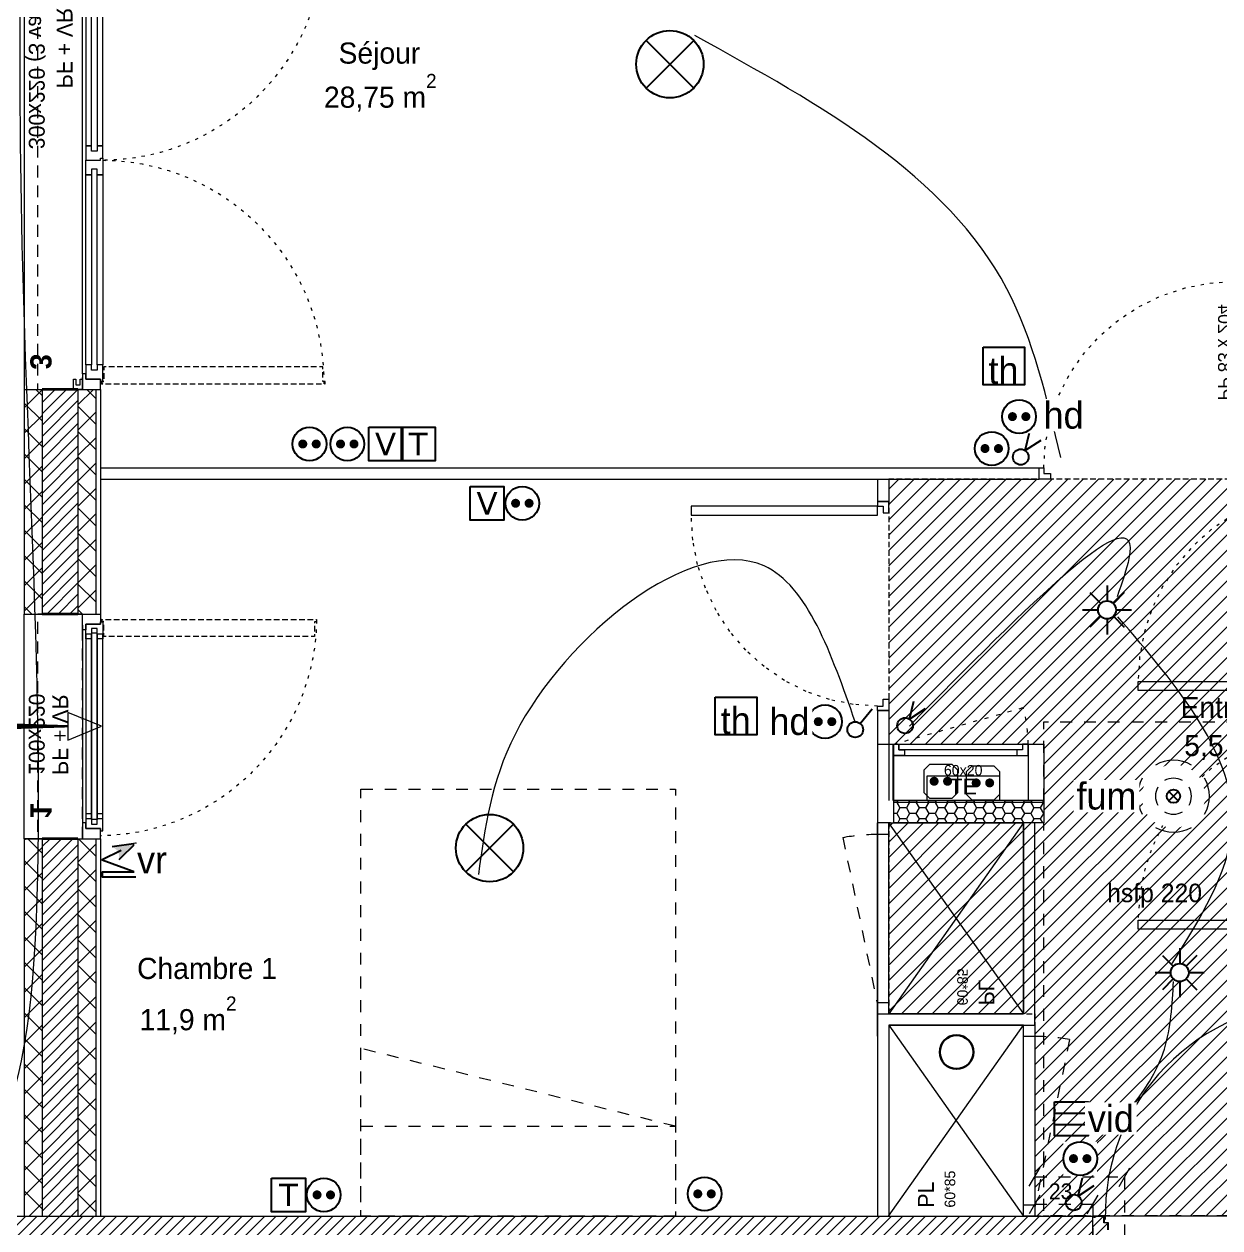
# Model space of a CAD drawing. Header units: centimetres. Extents: x 2738 to 7810, y 2495 to 5758.
# Drawn here: x 3823 to 4355, y 4295 to 4831 of the extents above; entities that cross this region are included whole.
import ezdxf

# ---------------------------------------------------------------- set-up
doc = ezdxf.new("R2010")
doc.units = ezdxf.units.CM
doc.header["$LTSCALE"] = 12.7
for name, pattern in [('Style de ligne -1', [0.83328, 0.41656, -0.41672]), ('Style de ligne -11', [0.694444, 0.41656, -0.277884]), ('Style de ligne -12', [0.328084, 0.109361, -0.218723]), ('Style de ligne -13', [0.295276, 0.19685, -0.098425]), ('Style de ligne -14', [0.295276, 0.19685, -0.098425]), ('Style de ligne -17', [0.694444, 0.41656, -0.277884]), ('Style de ligne -18', [0.328084, 0.109361, -0.218723]), ('Style de ligne -5', [0.41656, 0.13885, -0.27771]), ('VW-01', [0.83312, 0.41656, -0.41656])]:
    doc.linetypes.add(name, pattern=pattern)
for name, color, linetype, lineweight in [('B aménagement intérieur', 7, 'Continuous', 5), ('B Faux plafonds', 7, 'Continuous', 5), ('B GÈnÈral', 7, 'Continuous', 5), ('B Général', 7, 'Continuous', 5), ('C ANNOTATIONS-prestations', 7, 'Continuous', 5), ('C ANNOTATIONS-texte', 7, 'Continuous', 5), ('C ANNOTATIONS-texte surfaces', 7, 'Continuous', 5), ('F REMPLISSAGE-TE', 7, 'Continuous', 13), ('F REMPLISSAGE-TE-1', 7, 'Continuous', 5), ('prlm-ELEC-CFA', 1, 'Continuous', 25), ('prlm-ELEC-CFO', 1, 'Continuous', 25), ('prlm-ELEC-SSI', 1, 'Continuous', 25)]:
    doc.layers.add(name, color=color, linetype=linetype, lineweight=lineweight)
doc.layers.add('prlm-VMC', color=93, linetype='Continuous')
doc.styles.add('Eurostile', font='')
doc.styles.add('Eurostile (bold)', font='')
doc.styles.add('prlm-elec-cfa', font='comic.ttf', dxfattribs={"height": 12})
doc.styles.add('prlm-elec-cfo', font='comic.ttf', dxfattribs={"height": 12})
doc.styles.add('prlm-elec-ssi', font='comic.ttf', dxfattribs={"height": 12})
doc.styles.get('Eurostile').set_extended_font_data('Eurostile')
doc.styles.get('Eurostile (bold)').set_extended_font_data('Eurostile', bold=True)
pattern_1 = [(-45, (0, 0), (5.656854, 5.656854), []), (45, (0, 0), (5.656854, -5.656854), [])]
pattern_2 = [(45, (0, 0), (2.4253472, -2.6458333), [])]
pattern_3 = [(180, (4377.7202, 4944.66), (-4.261364, -2.4603), [2.84091, -5.68182]), (300, (4377.7202, 4944.66), (4.261364, -2.4603), [2.84091, -5.68182]), (240, (4374.8793, 4939.7394), (-9e-09, -4.920599), [2.84091, -5.68182])]

# ---------------------------------------------------------------- blocks, each defined once
blk = doc.blocks.new('PF 300.220 + VR (3 vantaux)')
at = {"layer": 'B Général', "color": 7, "linetype": 'Continuous', "lineweight": 13}
for p, q in [((-150, 7), (-150, 17)), ((150, 7), (150, 17))]:
    blk.add_line(p, q, dxfattribs=at)
at = {"layer": 'B Général', "color": 7, "linetype": 'Continuous', "lineweight": 35}
for p, q in [((-150, 7), (-150, -9)), ((150, 7), (150, -9))]:
    blk.add_line(p, q, dxfattribs=at)
at = {"layer": 'B Général'}
blk.add_line((-143, 9), (47, 9), dxfattribs=at)
at = {"layer": 'B Général', "color": 7, "linetype": 'Style de ligne -13', "lineweight": 5, "flags": 128}
for points in [[(-147.5, 117), (-146.5, 117), (-146.5, 116), (-140, 116), (-140, 18.5), (-146.5, 18.5), (-146.5, 17.5), (-147.5, 17.5)], [(51.5, 115), (50.5, 115), (50.5, 116), (44, 116), (44, 18.5), (50.5, 18.5), (50.5, 17.5), (51.5, 17.5)]]:
    blk.add_lwpolyline(points, close=True, dxfattribs=at)
at = {"layer": 'B Général', "lineweight": 5, "flags": 128}
for points in [[(-143, 10.5), (-143, 9), (-150, 9), (-150, 17), (-145.5, 17), (-145.5, 10.5)], [(-54.5, 18), (-139, 18), (-139, 15.5), (-54.5, 15.5)], [(-41.5, 18), (43, 18), (43, 15.5), (-41.5, 15.5)], [(56.5, 17), (56.5, 14.25), (54, 14.25), (54, 11.75), (56.5, 11.75), (56.5, 9), (47, 9), (47, 10.5), (49.5, 10.5), (49.5, 17)], [(143, 17), (56.5, 17), (56.5, 14.25), (143, 14.25)], [(145.5, 14.25), (143, 14.25), (143, 17), (150, 17), (150, 9), (143, 9), (143, 11.75), (145.5, 11.75)], [(-54.5, 13), (-139, 13), (-139, 10.5), (-54.5, 10.5)], [(-41.5, 13), (43, 13), (43, 10.5), (-41.5, 10.5)], [(145.5, 14.25), (54, 14.25), (54, 11.75), (145.5, 11.75)], [(143, 11.75), (56.5, 11.75), (56.5, 9), (143, 9)], [(-150, 9), (-150, 5), (-145.5, 5), (-145.5, 6), (-148, 6), (-148, 8), (-145.5, 8), (-145.5, 9)], [(150, 9), (150, 5), (145.5, 5), (145.5, 6), (148, 6), (148, 8), (145.5, 8), (145.5, 9)]]:
    blk.add_lwpolyline(points, close=True, dxfattribs=at)
at = {"layer": 'B Général', "color": 7, "linetype": 'Continuous', "lineweight": 5, "flags": 128}
for points in [[(-139, 15.5), (-141.5, 15.5), (-141.5, 13), (-139, 13), (-139, 10.5), (-145.5, 10.5), (-145.5, 17), (-146.5, 17), (-146.5, 18), (-139, 18)], [(-54.5, 15.5), (-52, 15.5), (-52, 13), (-54.5, 13), (-54.5, 10.5), (-48, 10.5), (-48, 17), (-47, 17), (-47, 18), (-54.5, 18)], [(-41.5, 15.5), (-44, 15.5), (-44, 13), (-41.5, 13), (-41.5, 10.5), (-48, 10.5), (-48, 17), (-47, 17), (-47, 18), (-41.5, 18)], [(43, 15.5), (45.5, 15.5), (45.5, 13), (43, 13), (43, 10.5), (49.5, 10.5), (49.5, 17), (50.5, 17), (50.5, 18), (43, 18)]]:
    blk.add_lwpolyline(points, close=True, dxfattribs=at)
at = {"layer": 'B Général', "color": 7, "linetype": 'Style de ligne -11', "lineweight": 5, "flags": 128}
blk.add_lwpolyline([(-150, 9), (150, 9), (150, -11), (-150, -11)], close=True, dxfattribs=at)
at = {"layer": 'B Général', "lineweight": 13, "flags": 128}
blk.add_lwpolyline([(150, -9), (150, -17), (-150, -17), (-150, -9)], dxfattribs=at)
at = {"layer": 'B Général'}
for centre in [(-147, 17.5), (51, 17.5)]:
    blk.add_circle(centre, 0.5, dxfattribs=at)
at = {"layer": 'B Général', "color": 7, "linetype": 'Style de ligne -12', "lineweight": 5}
for centre, start, end in [((-147, 17.5), 0.2938, 90.2879), ((51, 17.5), 94.0649, 179.7062)]:
    blk.add_arc(centre, 99, start, end, dxfattribs=at)
at = {"layer": 'B Général', "insert": (2, 4.58), "char_height": 7.059, "attachment_point": 2, "rotation": 360, "line_spacing_factor": 0.894142, "style": 'Eurostile'}
blk.add_mtext('PF + VR', dxfattribs=at)
at = {"layer": 'C ANNOTATIONS-prestations', "rotation": 360, "line_spacing_factor": 0.894142}
for s, insert, char_height, attachment_point, style in [('3', (-141.15, -4.77), 9.41, 1, 'Eurostile (bold)'), ('300x220 (3 vantaux) ', (0, -7.82), 7.059, 2, 'Eurostile')]:
    blk.add_mtext(s, dxfattribs=dict(at, insert=insert, char_height=char_height, attachment_point=attachment_point, style=style))
blk = doc.blocks.new('PF 100.220 + VR')
at = {"layer": 'B Général', "color": 7, "linetype": 'Continuous', "lineweight": 13}
for p, q in [((-50, 7), (-50, 17)), ((50, 7), (50, 17))]:
    blk.add_line(p, q, dxfattribs=at)
at = {"layer": 'B Général', "color": 7, "linetype": 'Continuous', "lineweight": 35}
for p, q in [((-50, 7), (-50, -9)), ((50, 7), (50, -9))]:
    blk.add_line(p, q, dxfattribs=at)
at = {"layer": 'B Général'}
blk.add_line((45, 9), (-45, 9), dxfattribs=at)
at = {"layer": 'B Général', "color": 7, "linetype": 'Style de ligne -14', "lineweight": 5, "flags": 128}
blk.add_lwpolyline([(47.5, 113.27), (46.5, 113.27), (46.5, 112.27), (40, 112.27), (40, 18.5), (46.5, 18.5), (46.5, 17.5), (47.5, 17.5)], close=True, dxfattribs=at)
at = {"layer": 'B Général', "lineweight": 5, "flags": 128}
for points in [[(-43, 10.5), (-43, 9), (-50, 9), (-50, 17), (-45.5, 17), (-45.5, 10.5)], [(-41, 18), (41, 18), (41, 15.5), (-41, 15.5)], [(43, 10.5), (43, 9), (50, 9), (50, 17), (45.5, 17), (45.5, 10.5)], [(-43.5, 15.5), (43.5, 15.5), (43.5, 13), (-43.5, 13)], [(-41, 13), (41, 13), (41, 10.5), (-41, 10.5)]]:
    blk.add_lwpolyline(points, close=True, dxfattribs=at)
at = {"layer": 'B Général', "color": 7, "linetype": 'Continuous', "lineweight": 5, "flags": 128}
for points in [[(-39, 15.5), (-41.5, 15.5), (-41.5, 13), (-39, 13), (-39, 10.5), (-45.5, 10.5), (-45.5, 17), (-46.5, 17), (-46.5, 18), (-39, 18)], [(39, 15.5), (41.5, 15.5), (41.5, 13), (39, 13), (39, 10.5), (45.5, 10.5), (45.5, 17), (46.5, 17), (46.5, 18), (39, 18)]]:
    blk.add_lwpolyline(points, close=True, dxfattribs=at)
at = {"layer": 'B Général', "color": 7, "linetype": 'Style de ligne -17', "lineweight": 5, "flags": 128}
blk.add_lwpolyline([(-50, 9), (50, 9), (50, -11), (-50, -11)], close=True, dxfattribs=at)
at = {"layer": 'B Général', "lineweight": 13, "flags": 128}
blk.add_lwpolyline([(-50, -9), (-50, -17), (50, -17), (50, -9)], dxfattribs=at)
at = {"layer": 'B Général'}
blk.add_circle((47, 17.5), 0.5, dxfattribs=at)
at = {"layer": 'B Général', "color": 7, "linetype": 'Style de ligne -18', "lineweight": 5}
blk.add_arc((48.78, 15.78), 97.5, 90.8973, 179.2823, dxfattribs=at)
at = {"layer": 'B Général', "insert": (-21.61, 2.65), "char_height": 7.059, "attachment_point": 1, "rotation": 360, "line_spacing_factor": 0.894142, "style": 'Eurostile'}
blk.add_mtext('PF + VR', dxfattribs=at)
at = {"layer": 'C ANNOTATIONS-prestations', "attachment_point": 1, "rotation": 360, "line_spacing_factor": 0.894142}
for s, insert, char_height, style in [('1', (-41.14, -4.77), 9.41, 'Eurostile (bold)'), ('100x220', (-21.61, -7.83), 7.059, 'Eurostile')]:
    blk.add_mtext(s, dxfattribs=dict(at, insert=insert, char_height=char_height, style=style))
blk = doc.blocks.new('xi.PTCE')
at = {"layer": 'prlm-ELEC-CFO', "color": 0}
for points in [[(-10.61, 10.61), (10.61, -10.61)], [(10.61, 10.61), (-10.61, -10.61)]]:
    blk.add_lwpolyline(points, dxfattribs=at)
at = {"layer": 'prlm-ELEC-CFO', "color": 0, "linetype": 'ByBlock'}
blk.add_circle((0, 0), 15, dxfattribs=at)
blk = doc.blocks.new('xi.SA')
at = {"layer": 'prlm-ELEC-CFO', "color": 0}
blk.add_lwpolyline([(0.2, -1.28), (5.5, 5.28)], dxfattribs=at)
blk.add_circle((-2, -4), 3.5, dxfattribs=at)
blk = doc.blocks.new('xi.PCHD')
at = {"color": 0, "lineweight": 5}
blk.add_wipeout([(-7.5, -7.5), (7.5, -7.5), (7.5, 7.5), (-7.5, 7.5)], dxfattribs=at).dxf.layer = 'prlm-ELEC-CFO'
at = {"layer": 'prlm-ELEC-CFO', "color": 0, "linetype": 'ByBlock', "lineweight": 5, "const_width": 2}
for points in [[(-4, 0, 1), (-2, 0, 1)], [(2, 0, 1), (4, 0, 1)]]:
    blk.add_lwpolyline(points, format="xyb", close=True, dxfattribs=at)
at = {"layer": 'prlm-ELEC-CFO', "color": 0, "linetype": 'ByBlock', "lineweight": -2}
blk.add_circle((0, 0), 7.5, dxfattribs=at)
blk = doc.blocks.new('xi.PC')
at = {"color": 0, "lineweight": 5}
blk.add_wipeout([(-7.5, -7.5), (7.5, -7.5), (7.5, 7.5), (-7.5, 7.5)], dxfattribs=at).dxf.layer = 'prlm-ELEC-CFO'
at = {"layer": 'prlm-ELEC-CFO', "color": 0, "linetype": 'ByBlock', "lineweight": 5, "const_width": 2}
for points in [[(-4, 0, 1), (-2, 0, 1)], [(2, 0, 1), (4, 0, 1)]]:
    blk.add_lwpolyline(points, format="xyb", close=True, dxfattribs=at)
at = {"layer": 'prlm-ELEC-CFO', "color": 0, "linetype": 'ByBlock', "lineweight": -2}
blk.add_circle((0, 0), 7.5, dxfattribs=at)
blk = doc.blocks.new('xi.TV')
at = {"layer": 'prlm-ELEC-CFA', "color": 0, "linetype": 'ByBlock', "lineweight": -2, "flags": 128}
blk.add_lwpolyline([(-7.5, 7.5), (7.5, 7.5), (7.5, -7.5), (-7.5, -7.5)], close=True, dxfattribs=at)
at = {"layer": 'prlm-ELEC-CFA', "color": 0, "linetype": 'ByBlock', "insert": (0, 0), "char_height": 10, "width": 11.36, "attachment_point": 5}
blk.add_mtext('{\\fVerdana|b0|i0|c0|p34;V}', dxfattribs=at)
blk = doc.blocks.new('xi.TEL')
at = {"layer": 'prlm-ELEC-CFA', "color": 0, "linetype": 'ByBlock', "lineweight": -2, "flags": 128}
blk.add_lwpolyline([(-7.5, 7.5), (7.5, 7.5), (7.5, -7.5), (-7.5, -7.5)], close=True, dxfattribs=at)
at = {"layer": 'prlm-ELEC-CFA', "color": 0, "linetype": 'ByBlock', "insert": (0, 0), "char_height": 10, "width": 11.36, "attachment_point": 5}
blk.add_mtext('{\\fVerdana|b0|i0|c0|p34;T}', dxfattribs=at)
blk = doc.blocks.new('xi.VR')
at = {"layer": 'prlm-ELEC-CFO', "lineweight": 5}
blk.add_hatch(color=0, dxfattribs=at).paths.add_polyline_path([(-3, 6), (-0.1, 3.7), (0, 0), (7.5, 7.5)])
at = {"layer": 'prlm-ELEC-CFO', "color": 0}
for points in [[(-3, 6), (7.5, 7.5), (0, 0)], [(0.95, 4.23), (-7.5, 0), (7.5, -5.5), (-7.5, -5.5), (-7.5, -7.5), (7.5, -7.5)]]:
    blk.add_lwpolyline(points, dxfattribs=at)
blk = doc.blocks.new('xi.SPOT')
at = {"color": 0, "lineweight": 5}
blk.add_wipeout([(-4, 0), (-2.83, -2.83), (0, -4), (2.83, -2.83), (4, 0), (2.83, 2.83), (0, 4), (-2.83, 2.83)], dxfattribs=at).dxf.layer = 'prlm-ELEC-CFO'
at = {"layer": 'prlm-ELEC-CFO', "color": 0, "linetype": 'ByBlock', "lineweight": -2, "flags": 128}
for points in [[(0, 10.88), (0, 4)], [(-7.69, 7.69), (-2.83, 2.83)], [(7.69, 7.69), (2.83, 2.83)], [(-10.88, 0), (-4, 0)], [(4, 0), (10.88, 0)], [(-2.83, -2.83), (-7.69, -7.69)], [(0, -4), (0, -10.88)], [(2.83, -2.83), (7.69, -7.69)]]:
    blk.add_lwpolyline(points, dxfattribs=at)
at = {"layer": 'prlm-ELEC-CFO', "color": 0, "linetype": 'ByBlock', "lineweight": -2}
blk.add_circle((0, 0), 4, dxfattribs=at)
blk = doc.blocks.new('xi.VV')
at = {"layer": 'prlm-ELEC-CFO', "color": 0}
blk.add_lwpolyline([(6.95, 3.42), (0.01, -1.13), (1.91, 6.95)], dxfattribs=at)
blk.add_circle((-2, -4), 3.5, dxfattribs=at)
blk = doc.blocks.new('xi.FUM')
at = {"color": 0}
blk.add_wipeout([(-10.61, -10.61), (-15, 0), (-10.61, 10.61), (0, 15), (10.61, 10.61), (15, 0), (10.61, -10.61), (0, -15)], dxfattribs=at).dxf.layer = 'prlm-ELEC-SSI'
at = {"layer": 'prlm-ELEC-SSI', "color": 0}
for points in [[(-2.12, 2.12), (2.12, -2.12)], [(2.12, 2.12), (-2.12, -2.12)]]:
    blk.add_lwpolyline(points, dxfattribs=at)
blk.add_circle((0, 0), 3, dxfattribs=at)
at = {"layer": 'prlm-ELEC-SSI', "color": 0, "lineweight": 13}
for radius, start, end in [(16, 60, 120), (16, 150, 210), (8, 60, 120), (16, 330, 30), (8, 150, 210), (8, 330, 30), (8, 240, 300), (16, 240, 300)]:
    blk.add_arc((0, 0), radius, start, end, dxfattribs=at)
blk = doc.blocks.new('xi.VID')
at = {"layer": 'prlm-ELEC-CFA', "color": 0, "linetype": 'ByBlock', "lineweight": -2, "flags": 128}
blk.add_lwpolyline([(-7.5, 7.5), (7.5, 7.5), (7.5, -7.5), (-7.5, -7.5)], close=True, dxfattribs=at)
at = {"layer": 'prlm-ELEC-CFA', "color": 0}
for points in [[(-7.5, 2.5), (7.5, 2.5)], [(-7.5, -2.5), (7.5, -2.5)]]:
    blk.add_lwpolyline(points, dxfattribs=at)
blk = doc.blocks.new('xi.PCGTL')
at = {"layer": 'prlm-ELEC-CFO', "color": 0, "lineweight": 0}
blk.add_lwpolyline([(-7.5, -5), (-5, -7.5), (5, -7.5), (7.5, -5), (7.5, 5), (5, 7.5), (-5, 7.5), (-7.5, 5)], close=True, dxfattribs=at)
at = {"layer": 'prlm-ELEC-CFO', "color": 0, "linetype": 'ByBlock', "lineweight": 5, "const_width": 2}
for points in [[(-4, 0, 1), (-2, 0, 1)], [(2, 0, 1), (4, 0, 1)]]:
    blk.add_lwpolyline(points, format="xyb", close=True, dxfattribs=at)
blk = doc.blocks.new('PP 80')
at = {"layer": 'B Général', "flags": 128}
blk.add_lwpolyline([(-43, 2.5), (-43, 85.5), (-39, 85.5), (-39, 2.5)], close=True, dxfattribs=at)
at = {"layer": 'B Général', "linetype": 'Style de ligne -18', "lineweight": 5, "flags": 128}
blk.add_lwpolyline([(46, 2.5), (45.27, 13.33), (43.1, 23.98), (39.53, 34.26), (34.61, 44), (28.44, 53.03), (21.1, 61.19), (12.74, 68.35), (3.5, 74.38), (-6.47, 79.18), (-17, 82.67), (-27.91, 84.79), (-39, 85.5)], dxfattribs=at)
at = {"layer": 'B Général', "color": 7, "linetype": 'Continuous', "lineweight": 5, "flags": 128}
for points in [[(-45, 2.5), (-43, 2.5), (-43, 0), (-40, 0), (-40, -2.5), (-45, -2.5)], [(48, 2.5), (46, 2.5), (46, 0), (43, 0), (43, -2.5), (48, -2.5), (48, -2.5), (48, -2.5), (48, 1.79), (48, 1.79)]]:
    blk.add_lwpolyline(points, close=True, dxfattribs=at)
at = {"layer": 'C ANNOTATIONS-prestations', "insert": (-37.5, 32.5), "char_height": 5.8825, "attachment_point": 1, "rotation": 90, "line_spacing_factor": 0.894142, "style": 'Eurostile'}
blk.add_mtext('PP 83 x 204', dxfattribs=at)
blk = doc.blocks.new('PL 60.85')
at = {"layer": 'B Général', "color": 7, "linetype": 'Continuous', "lineweight": 5}
for p, q in [((-42.5, 42.83), (42.5, -17.27)), ((42.5, 42.73), (-42.5, -17.27))]:
    blk.add_line(p, q, dxfattribs=at)
at = {"layer": 'B Général', "color": 7, "linetype": 'Style de ligne -1', "lineweight": 5}
blk.add_line((36.08, -37.76), (-38.5, -22.27), dxfattribs=at)
at = {"layer": 'B Général', "color": 7, "linetype": 'Continuous', "lineweight": 5, "flags": 128}
for points in [[(42.5, -17.27), (42.5, 42.73), (-42.5, 42.73), (-42.5, -17.27)], [(-37.5, -17.27), (-37.5, -22.27), (-42.5, -22.27), (-42.5, -17.27)], [(42.5, -17.27), (42.5, -22.27), (37.5, -22.27), (37.5, -17.27)]]:
    blk.add_lwpolyline(points, close=True, dxfattribs=at)
at = {"layer": 'B Général', "color": 252, "linetype": 'Continuous', "lineweight": 5, "true_color": 0x888888, "flags": 128}
blk.add_lwpolyline([(42.5, -17.27), (42.5, -22.27), (-42.5, -22.27), (-42.5, -17.27)], close=True, dxfattribs=at)
at = {"layer": 'B Général', "color": 7, "linetype": 'Style de ligne -1', "lineweight": 5}
blk.add_arc((-47.5, -22.27), 85, 349.5013, 360, dxfattribs=at)
at = {"layer": 'B Général', "color": 7, "insert": (-38.72, 29.74), "char_height": 7.059, "attachment_point": 1, "line_spacing_factor": 0.894142, "style": 'Eurostile'}
blk.add_mtext('PL', dxfattribs=at)
at = {"layer": 'C ANNOTATIONS-prestations', "insert": (-38.72, 15.5), "char_height": 4.706, "attachment_point": 4, "line_spacing_factor": 0.894142, "style": 'Eurostile'}
blk.add_mtext('60*85', dxfattribs=at)
blk = doc.blocks.new('Groupe-1')
at = {"layer": 'B Général', "flags": 128}
for points in [[(-31.46, -5.77), (-31.46, -0.77), (-28.96, -0.77), (-28.96, -3.27), (-26.46, -3.27), (-26.46, -5.77)], [(26.04, -0.77), (26.04, -3.27), (-28.96, -3.27), (-28.96, -0.77)], [(28.54, -5.77), (28.54, -0.77), (26.04, -0.77), (26.04, -3.27), (23.54, -3.27), (23.54, -5.77)]]:
    blk.add_lwpolyline(points, close=True, dxfattribs=at)
blk = doc.blocks.new('TE')
at = {"layer": 'B Général', "color": 7, "linetype": 'Style de ligne -5', "lineweight": 5}
blk.add_line((-31.46, -0.77), (26.39, 15.56), dxfattribs=at)
at = {"layer": 'B Général', "flags": 128}
blk.add_lwpolyline([(28.54, -5.77), (28.54, -25.77), (-31.46, -25.77), (-31.46, -5.77)], close=True, dxfattribs=at)
at = {"layer": 'B Général', "color": 7, "flags": 128}
blk.add_lwpolyline([(15.79, -14.77), (15.79, -25.77), (-16.46, -25.77), (-16.46, -14.77)], close=True, dxfattribs=at)
at = {"layer": 'B Général', "color": 7, "linetype": 'Style de ligne -5', "lineweight": 5}
blk.add_arc((-34.54, -0.77), 63.08, 359.9968, 14.9984, dxfattribs=at)
at = {"layer": 'B Général', "color": 7}
blk.add_blockref('Groupe-1', (0, 0), dxfattribs=at)
at = {"layer": 'B Général', "insert": (-0.34, -16.07), "char_height": 7.059, "width": 32.25, "attachment_point": 2, "line_spacing_factor": 0.894142, "style": 'Eurostile'}
blk.add_mtext('TE ', dxfattribs=at)
at = {"layer": 'C ANNOTATIONS-prestations', "insert": (-0.34, -14.77), "char_height": 4.706, "width": 32.25, "attachment_point": 8, "line_spacing_factor": 0.894142, "style": 'Eurostile'}
blk.add_mtext('60x20', dxfattribs=at)
blk = doc.blocks.new('Groupe-3-1')
at = {"layer": 'B Général', "color": 7, "linetype": 'VW-01', "lineweight": 5}
blk.add_line((70, -114.99), (-70, -80.35), dxfattribs=at)
at = {"layer": 'B Général', "linetype": 'VW-01', "flags": 128}
for points in [[(-70, 35), (70, 35), (70, -155), (-70, -155)], [(-70, -114.99), (70, -114.99), (70, -155), (-70, -155)]]:
    blk.add_lwpolyline(points, close=True, dxfattribs=at)
blk = doc.blocks.new('xi.EA')
at = {"layer": 'prlm-VMC', "color": 0, "linetype": 'ByBlock', "lineweight": 5, "flags": 128}
blk.add_lwpolyline([(-6.17, -15), (6.17, -15), (0, 0)], close=True, dxfattribs=at)
at = {"layer": 'prlm-VMC', "color": 0, "linetype": 'ByBlock', "lineweight": -2, "flags": 128}
blk.add_lwpolyline([(0, -15, 1, 4, 0), (0, -63.63, 1, 1, 0)], format="xyseb", dxfattribs=at)
at = {"layer": 'prlm-VMC', "color": 0, "linetype": 'ByBlock', "lineweight": 5}
blk.add_solid([(0, 0), (6.17, -15), (-6.17, -15), (0, 0)], dxfattribs=at)

msp = doc.modelspace()

# ---------------------------------------------------------------- hatches: boundary and pattern name
at = {"layer": 'B Faux plafonds', "linetype": 'Continuous', "lineweight": 5, "true_color": 0xaaaaaa}
h = msp.add_hatch(dxfattribs=at)
h.set_pattern_fill('F_P__SOFFITE', color=253, style=0, pattern_type=2)
h.set_pattern_definition([(45, (4270.1466, 4863.8615), (-3.527778, 3.30729), [])])
h.paths.add_polyline_path([(4208, 4475.44), (4208, 4390.44), (4273, 4390.44), (4273, 4300.44), (4401.96, 4300.44), (4401.96, 4628.44), (4208, 4628.44), (4208, 4510.43), (4277, 4510.43), (4277, 4475.44)])
at = {"layer": 'B GÈnÈral', "linetype": 'Continuous', "lineweight": 0, "true_color": 0xdddddd}
h = msp.add_hatch(color=254, dxfattribs=at)
edge = h.paths.add_edge_path()
edge.add_line((3495.51, 4669.88), (3434.47, 4466.56))
edge.add_line((3434.47, 4466.56), (3439.26, 4465.12))
edge.add_line((3439.26, 4465.12), (3500.26, 4668.34))
edge.add_arc((4667.95, 4260.29), 1236.93, 133.08967, 160.73787, ccw=False)
edge.add_line((3822.95, 5163.6), (3822.95, 5170.44))
edge.add_arc((4667.78, 4260.41), 1241.73, 132.87208, 160.74586)
edge.add_line((3495.51, 4669.88), (3495.51, 4669.88))
at = {"layer": 'B GÈnÈral', "linetype": 'Continuous', "lineweight": 5, "true_color": 0x808080}
h = msp.add_hatch(dxfattribs=at)
h.set_pattern_fill('02_ISOLANT', color=8, angle=-90, style=0, pattern_type=2)
h.set_pattern_definition(pattern_1)
h.paths.add_polyline_path([(3830.95, 4668.4), (3822.95, 4668.4), (3822.95, 4568.4), (3830.95, 4568.4)])
at = {"layer": 'B GÈnÈral', "linetype": 'Continuous', "lineweight": 5}
h = msp.add_hatch(dxfattribs=at)
h.set_pattern_fill('50_BETON', style=0, pattern_type=2)
h.set_pattern_definition(pattern_2)
h.paths.add_polyline_path([(3846.95, 4668.4), (3830.95, 4668.4), (3830.95, 4568.4), (3846.95, 4568.4)])
at = {"layer": 'B GÈnÈral', "linetype": 'Continuous', "lineweight": 5, "true_color": 0x808080}
h = msp.add_hatch(dxfattribs=at)
h.set_pattern_fill('02_ISOLANT', color=8, angle=-90, style=0, pattern_type=2)
h.set_pattern_definition(pattern_1)
h.paths.add_polyline_path([(3854.95, 4668.4), (3846.95, 4668.4), (3846.95, 4568.4), (3854.95, 4568.4)])
at = {"layer": 'B GÈnÈral', "linetype": 'Continuous', "lineweight": 5}
h = msp.add_hatch(dxfattribs=at)
h.set_pattern_fill('PSE', angle=180, style=0, pattern_type=2)
h.set_pattern_definition(pattern_3)
h.paths.add_polyline_path([(4277, 4485.44), (4277, 4475.44), (4209.99, 4475.44), (4209.99, 4485.44)])
at = {"layer": 'B GÈnÈral', "linetype": 'Continuous', "lineweight": 5, "true_color": 0x808080}
h = msp.add_hatch(dxfattribs=at)
h.set_pattern_fill('02_ISOLANT', color=8, angle=-90, style=0, pattern_type=2)
h.set_pattern_definition(pattern_1)
h.paths.add_polyline_path([(3830.95, 4468.4), (3822.95, 4468.4), (3822.95, 4300.39), (3830.95, 4300.39)])
at = {"layer": 'B GÈnÈral', "linetype": 'Continuous', "lineweight": 5}
h = msp.add_hatch(dxfattribs=at)
h.set_pattern_fill('50_BETON', style=0, pattern_type=2)
h.set_pattern_definition(pattern_2)
h.paths.add_polyline_path([(3846.95, 4468.4), (3830.95, 4468.4), (3830.95, 4300.39), (3846.95, 4300.39)])
at = {"layer": 'B GÈnÈral', "linetype": 'Continuous', "lineweight": 5, "true_color": 0x808080}
h = msp.add_hatch(dxfattribs=at)
h.set_pattern_fill('02_ISOLANT', color=8, angle=-90, style=0, pattern_type=2)
h.set_pattern_definition(pattern_1)
h.paths.add_polyline_path([(3854.95, 4468.4), (3846.95, 4468.4), (3846.95, 4300.39), (3854.95, 4300.39)])
at = {"layer": 'B GÈnÈral', "linetype": 'Continuous', "lineweight": 5}
h = msp.add_hatch(dxfattribs=at)
h.set_pattern_fill('50_BETON', style=0, pattern_type=2)
h.set_pattern_definition(pattern_2)
h.paths.add_polyline_path([(4298.76, 4300.39), (3381.46, 4300.39), (3376.06, 4282.39), (4298.76, 4282.39)])
h = msp.add_hatch(dxfattribs=at)
h.set_pattern_fill('50_BETON', style=0, pattern_type=2)
h.set_pattern_definition([(45, (4350.3647, 4291.389), (2.42535, -2.64583), [])])
edge = h.paths.add_edge_path()
edge.add_line((4298.76, 4282.44), (4299.43, 4283.02))
edge.add_line((4299.43, 4283.02), (4299.44, 4283.02))
edge.add_arc((4299.57, 4282.87), 0.2, 48.9909, 131.0091, ccw=False)
edge.add_line((4299.7, 4283.02), (4299.71, 4283.02))
edge.add_line((4299.71, 4283.02), (4300.27, 4282.53))
edge.add_line((4300.27, 4282.53), (4300.27, 4282.53))
edge.add_arc((4300.3, 4282.57), 0.05, 228.9909, 270)
edge.add_line((4300.3, 4282.52), (4300.3, 4282.52))
edge.add_line((4300.3, 4282.52), (4303.66, 4282.52))
edge.add_line((4303.66, 4282.52), (4303.67, 4282.52))
edge.add_arc((4303.67, 4282.56), 0.0435, 270, 360)
edge.add_line((4303.71, 4282.56), (4303.71, 4294.08))
edge.add_arc((4303.89, 4294.08), 0.174, 90, 180, ccw=False)
edge.add_line((4303.89, 4294.26), (4303.91, 4294.26))
edge.add_line((4303.91, 4294.26), (4305.46, 4294.26))
edge.add_line((4305.46, 4294.26), (4305.47, 4294.26))
edge.add_arc((4305.47, 4294.3), 0.0435, 270, 360)
edge.add_line((4305.51, 4294.3), (4305.51, 4297.35))
edge.add_arc((4305.47, 4297.35), 0.0435, 0, 90)
edge.add_line((4305.47, 4297.39), (4305.46, 4297.39))
edge.add_line((4305.46, 4297.39), (4303.91, 4297.39))
edge.add_line((4303.91, 4297.39), (4303.89, 4297.39))
edge.add_arc((4303.89, 4297.56), 0.174, 180, 270, ccw=False)
edge.add_line((4303.71, 4297.56), (4303.71, 4300.21))
edge.add_arc((4303.67, 4300.21), 0.0435, 0, 90)
edge.add_line((4303.67, 4300.26), (4303.66, 4300.26))
edge.add_line((4303.66, 4300.26), (4300.3, 4300.26))
edge.add_line((4300.3, 4300.26), (4300.3, 4300.26))
edge.add_arc((4300.3, 4300.21), 0.05, 90, 131.0091)
edge.add_line((4300.27, 4300.25), (4300.27, 4300.25))
edge.add_line((4300.27, 4300.25), (4299.71, 4299.76))
edge.add_line((4299.71, 4299.76), (4299.7, 4299.75))
edge.add_arc((4299.57, 4299.9), 0.2, 233.0967, 311.0091, ccw=False)
edge.add_line((4299.45, 4299.74), (4299.44, 4299.75))
edge.add_line((4299.44, 4299.75), (4298.93, 4300.2))
edge.add_line((4298.93, 4300.2), (4298.93, 4300.2))
edge.add_line((4298.93, 4300.2), (4298.76, 4300.34))
edge.add_line((4298.76, 4300.34), (4298.76, 4282.44))
at = {"layer": 'F REMPLISSAGE-TE-1', "linetype": 'Continuous', "lineweight": 5}
h = msp.add_hatch(dxfattribs=at)
h.set_pattern_fill('PSE', angle=180, style=0, pattern_type=2)
h.set_pattern_definition(pattern_3)
h.paths.add_polyline_path([(4277, 4484.44), (4277, 4485.44), (4209.99, 4485.44), (4209.99, 4484.44)])
h = msp.add_hatch(dxfattribs=at)
h.set_pattern_fill('PSE', angle=180, style=0, pattern_type=2)
h.set_pattern_definition(pattern_3)
h.paths.add_polyline_path([(4277, 4475.44), (4277, 4484.44), (4209.99, 4484.44), (4209.99, 4475.44)])

# ---------------------------------------------------------------- linework, layer by layer
at = {"layer": 'B aménagement intérieur', "color": 7, "linetype": 'Style de ligne -13', "lineweight": 5, "flags": 128}
msp.add_lwpolyline([(4208, 4475.44), (4208, 4390.44), (4273, 4390.44), (4273, 4300.44), (4401.96, 4300.44), (4401.96, 4628.44), (4208, 4628.44), (4208, 4510.43), (4277, 4510.43), (4277, 4475.44)], close=True, dxfattribs=at)
at = {"layer": 'B Général', "color": 7, "linetype": 'Continuous', "lineweight": 5}
for p, q in [((3822.95, 4668.4), (3822.95, 4568.4)), ((3830.95, 4668.4), (3830.95, 4568.4)), ((3846.95, 4668.4), (3846.95, 4568.4)), ((3854.95, 4668.4), (3854.95, 4568.4)), ((3854.95, 4668.4), (3854.95, 4568.4)), ((3856.95, 4668.4), (3856.95, 4568.4)), ((3856.95, 4633.44), (4274.96, 4633.44)), ((4274.96, 4628.44), (4274.96, 4633.44)), ((3856.95, 4628.44), (4203, 4628.44)), ((4203, 4628.44), (4203, 4618.44)), ((4208, 4628.44), (4274.96, 4628.44)), ((4208, 4628.44), (4208, 4618.44)), ((4203, 4618.44), (4208, 4618.44)), ((4203, 4618.44), (4203, 4616.44)), ((4208, 4618.44), (4203, 4618.44)), ((4203, 4616.44), (4205.5, 4616.44)), ((4205.5, 4616.44), (4205.5, 4613.44)), ((4208, 4613.44), (4208, 4618.44)), ((4205.5, 4613.44), (4208, 4613.44)), ((4203, 4525.44), (4203, 4485.44)), ((4203, 4525.44), (4208, 4525.44)), ((4208, 4525.44), (4208, 4485.44)), ((4203, 4510.43), (4203, 4475.44)), ((4203, 4510.43), (4210, 4510.43)), ((4210, 4510.43), (4210, 4475.44)), ((4270, 4510.43), (4270, 4485.44)), ((4270, 4510.43), (4277, 4510.43)), ((4277, 4510.43), (4277, 4485.44)), ((4203, 4380.44), (4203, 4475.44)), ((4268, 4390.39), (4268, 4475.39)), ((4273, 4385.39), (4273, 4475.39)), ((3822.95, 4468.4), (3822.95, 4300.39)), ((3830.95, 4468.4), (3830.95, 4300.39)), ((3846.95, 4468.4), (3846.95, 4300.39)), ((3854.95, 4468.4), (3854.95, 4300.39)), ((3854.95, 4468.4), (3854.95, 4300.39)), ((3856.95, 4468.4), (3856.95, 4300.39)), ((4203, 4390.39), (4268, 4390.39)), ((4203, 4390.39), (4203, 4300.39)), ((4208, 4385.39), (4273, 4385.39)), ((4208, 4385.39), (4208, 4300.39)), ((3398.16, 4300.39), (3822.95, 4300.39)), ((3856.95, 4300.39), (4298.76, 4300.39)), ((4298.76, 4282.39), (4298.76, 4300.39))]:
    msp.add_line(p, q, dxfattribs=at)
at = {"layer": 'B Général', "color": 7, "linetype": 'Continuous', "lineweight": 13}
for p, q in [((3822.95, 4668.4), (3822.95, 4568.4)), ((3822.95, 4668.4), (3856.95, 4668.4)), ((3856.95, 4668.4), (3856.95, 4568.4)), ((3856.95, 4633.44), (4274.96, 4633.44)), ((3856.95, 4628.44), (4274.96, 4628.44)), ((4203, 4628.44), (4203, 4618.44)), ((4208, 4628.44), (4208, 4618.44)), ((3822.95, 4568.4), (3856.95, 4568.4)), ((4203, 4525.44), (4203, 4485.44)), ((4208, 4525.44), (4208, 4485.44)), ((4277, 4485.44), (4209.99, 4485.44)), ((4277, 4485.44), (4277, 4475.44)), ((4277, 4475.44), (4209.99, 4475.44)), ((4268, 4390.39), (4268, 4475.39)), ((4273, 4385.39), (4273, 4475.39)), ((3822.95, 4468.4), (3822.95, 4300.39)), ((3822.95, 4468.4), (3856.95, 4468.4)), ((3856.95, 4468.4), (3856.95, 4300.39)), ((4203, 4390.39), (4268, 4390.39)), ((4203, 4390.39), (4203, 4300.39)), ((4208, 4385.39), (4273, 4385.39)), ((4208, 4385.39), (4208, 4300.39))]:
    msp.add_line(p, q, dxfattribs=at)
at = {"layer": 'B Général', "color": 7, "linetype": 'Continuous', "lineweight": 18}
for p, q in [((3830.95, 4668.4), (3830.95, 4568.4)), ((3846.95, 4668.4), (3846.95, 4568.4)), ((3830.95, 4468.4), (3830.95, 4300.39)), ((3846.95, 4468.4), (3846.95, 4300.39)), ((3398.16, 4300.39), (4298.76, 4300.39))]:
    msp.add_line(p, q, dxfattribs=at)
at = {"layer": 'B Général'}
for p, q in [((4203, 4616.44), (4120, 4616.44)), ((4120, 4616.44), (4120, 4612.44)), ((4203, 4612.44), (4203, 4616.44)), ((4120, 4612.44), (4203, 4612.44))]:
    msp.add_line(p, q, dxfattribs=at)
at = {"layer": 'B Général', "linetype": 'Style de ligne -18', "lineweight": 5}
for p, q in [((4120.71, 4601.34), (4120, 4612.44)), ((4122.83, 4590.44), (4120.71, 4601.34)), ((4126.32, 4579.91), (4122.83, 4590.44)), ((4131.12, 4569.94), (4126.32, 4579.91)), ((4137.15, 4560.69), (4131.12, 4569.94)), ((4144.31, 4552.33), (4137.15, 4560.69)), ((4152.47, 4545), (4144.31, 4552.33)), ((4161.5, 4538.83), (4152.47, 4545)), ((4171.24, 4533.91), (4161.5, 4538.83)), ((4203, 4527.44), (4192.17, 4528.16))]:
    msp.add_line(p, q, dxfattribs=at)
at = {"layer": 'B Général', "linetype": 'Style de ligne -13', "lineweight": 5}
msp.add_line((4397.06, 4300.39), (4303.66, 4300.39), dxfattribs=at)
at = {"layer": 'B Général', "color": 7, "linetype": 'Continuous', "lineweight": 5, "flags": 128}
msp.add_lwpolyline([(4568.8, 5509.22, 0.297246), (3485.1, 4673.45), (3485.04, 4673.28), (3420.82, 4459.34)], format="xyb", dxfattribs=at)
at = {"layer": 'B Général', "linetype": 'Style de ligne -18', "lineweight": 5, "flags": 128}
for points in [[(4401.96, 4623.44), (4391.13, 4622.71), (4380.48, 4620.54), (4370.2, 4616.97), (4360.46, 4612.05), (4351.44, 4605.87), (4343.27, 4598.54), (4336.12, 4590.18), (4330.08, 4580.94), (4325.28, 4570.97), (4321.79, 4560.44), (4319.67, 4549.53), (4318.96, 4538.44)], [(4401.96, 4517.07), (4391.13, 4516.34), (4380.48, 4514.17), (4370.2, 4510.6), (4360.46, 4505.68), (4351.44, 4499.5), (4343.27, 4492.17), (4336.12, 4483.81), (4330.08, 4474.57), (4325.28, 4464.6), (4321.79, 4454.07), (4319.67, 4443.16), (4318.96, 4432.07)]]:
    msp.add_lwpolyline(points, dxfattribs=at)
at = {"layer": 'B Général', "flags": 128}
for points in [[(4401.96, 4534.44), (4318.96, 4534.44), (4318.96, 4538.44), (4401.96, 4538.44)], [(4401.96, 4428.07), (4318.96, 4428.07), (4318.96, 4432.07), (4401.96, 4432.07)]]:
    msp.add_lwpolyline(points, close=True, dxfattribs=at)
at = {"layer": 'B Général', "color": 7, "linetype": 'Continuous', "lineweight": 5, "flags": 128}
msp.add_lwpolyline([(4203, 4525.44), (4203, 4527.44), (4205.5, 4527.44), (4205.5, 4530.44), (4208, 4530.44), (4208, 4525.44), (4208, 4525.44), (4208, 4525.44), (4203.71, 4525.44), (4203.71, 4525.44)], close=True, dxfattribs=at)
at = {"layer": 'B Général', "color": 154, "linetype": 'VW-01', "lineweight": 5, "true_color": 0x0053a6, "flags": 128}
msp.add_lwpolyline([(4277, 4485.44), (4277, 4520.44), (4397, 4520.44), (4397, 4300.44), (4277, 4300.44), (4277, 4475.44)], dxfattribs=at)
at = {"layer": 'B Général', "linetype": 'Continuous', "lineweight": 5, "flags": 128}
msp.add_lwpolyline([(4305.51, 4294.3), (4305.51, 4297.35, 0.414214), (4305.47, 4297.39), (4305.46, 4297.39), (4303.91, 4297.39), (4303.89, 4297.39, -0.414214), (4303.71, 4297.56), (4303.71, 4300.21, 0.414214), (4303.67, 4300.26), (4303.66, 4300.26), (4300.3, 4300.26), (4300.3, 4300.26, 0.18087), (4300.27, 4300.25), (4300.27, 4300.25), (4299.71, 4299.76), (4299.7, 4299.75, -0.353689), (4299.45, 4299.74), (4299.44, 4299.75), (4298.93, 4300.2), (4298.93, 4300.2), (4298.76, 4300.34), (4298.87, 4300.43), (4299.49, 4299.9, 0.385556), (4299.6, 4299.85), (4299.61, 4299.85), (4300.16, 4300.34), (4300.16, 4300.34, -0.18087), (4300.3, 4300.39), (4300.3, 4300.39), (4303.66, 4300.39), (4303.69, 4300.39, -0.414214), (4303.86, 4300.21), (4303.86, 4297.56, 0.414214), (4303.91, 4297.52), (4303.91, 4297.52), (4305.46, 4297.52), (4305.49, 4297.52, -0.414214), (4305.66, 4297.35), (4305.66, 4294.3, -0.414214)], format="xyb", dxfattribs=at)
at = {"layer": 'B Général', "color": 7, "linetype": 'Continuous', "lineweight": 5}
msp.add_arc((4398.86, 4300.89), 94.5, 90, 181.2323, dxfattribs=at)
msp.add_rational_spline([(3822.95, 5152.62), (3606.32, 4947.5), (3507.87, 4665.87), (3459.19, 4503.68), (3410.5, 4341.49), (3406.73, 4324.94), (3402.97, 4308.39), (3612.96, 4308.39), (3822.95, 4308.39), (3822.55, 5140.52), (3822.95, 5152.62)], [1, 0.971765738928, 1, 1, 1, 1, 1, 1, 1, 1, 1], degree=2, knots=[0, 0, 0, 1, 1, 2, 2, 3, 3, 4, 4, 5, 5, 5], dxfattribs=at)
at = {"layer": 'C ANNOTATIONS-prestations', "color": 1, "linetype": 'Continuous', "lineweight": 5, "true_color": 0xff1711}
for p, q in [((4270.5, 4313.7), (4275.32, 4322.05)), ((4310.5, 4313.55), (4315.32, 4321.9)), ((4270.61, 4301.5), (4275.43, 4309.85)), ((4296.37, 4301.34), (4301.19, 4309.69))]:
    msp.add_line(p, q, dxfattribs=at)
at = {"layer": 'C ANNOTATIONS-prestations', "color": 1, "linetype": 'VW-01', "lineweight": 5, "true_color": 0xff0000}
for p, q in [((4273, 4317.88), (4313, 4317.88)), ((4313, 4317.88), (4313, 4282.39)), ((4273.11, 4305.67), (4298.87, 4305.67)), ((4298.87, 4305.67), (4298.87, 4282.32))]:
    msp.add_line(p, q, dxfattribs=at)
at = {"layer": 'F REMPLISSAGE-TE', "color": 7, "linetype": 'Continuous', "lineweight": 5}
msp.add_line((4277, 4484.44), (4209.99, 4484.44), dxfattribs=at)
at = {"layer": 'prlm-ELEC-CFO', "lineweight": 30}
msp.add_circle((4238.15, 4373.4), 7.51, dxfattribs=at)
at = {"layer": 'prlm-ELEC-CFO', "lineweight": 13}
for points in [[(4284.55, 4638.05), (4260.55, 4713.15), (4121.63, 4825.9)], [(4193.02, 4520.45), (4152.47, 4589.81), (4041.58, 4514.83), (4025.23, 4452.49)]]:
    msp.add_spline(points, degree=3, dxfattribs=at)

# ---------------------------------------------------------------- block references
at = {"layer": 'B Général', "color": 7, "xscale": -1, "rotation": 270}
for name, p in [('PF 300.220 + VR (3 vantaux)', (3839.95, 4818.4)), ('PF 100.220 + VR', (3839.95, 4518.4)), ('PL 60.85', (4225.27, 4432.89))]:
    msp.add_blockref(name, p, dxfattribs=at)
at = {"layer": 'B Général', "color": 7, "xscale": -1}
msp.add_blockref('PP 80', (4322.96, 4630.94), dxfattribs=at)
at = {"layer": 'B Général', "color": 7}
msp.add_blockref('TE', (4241.45, 4511.21), dxfattribs=at)
at = {"layer": 'B Général'}
msp.add_blockref('Groupe-3-1', (4042.95, 4455.39), dxfattribs=at)
at = {"layer": 'B Général', "color": 7, "rotation": 90}
msp.add_blockref('PL 60.85', (4250.73, 4342.89), dxfattribs=at)
at = {"layer": 'prlm-ELEC-CFA'}
for name, p in [('xi.TEL', (3998.46, 4644.1)), ('xi.VID', (4289.2, 4343.68))]:
    msp.add_blockref(name, p, dxfattribs=at)
at = {"layer": 'prlm-ELEC-CFO'}
for name, p in [('xi.PTCE', (4110.5, 4813.18)), ('xi.VV', (4268.73, 4642.31)), ('xi.VV', (4217.22, 4522.73)), ('xi.SA', (4195.02, 4520.95)), ('xi.PCGTL', (4231.15, 4493.95)), ('xi.PCGTL', (4249.9, 4493.22)), ('xi.PTCE', (4030.24, 4464.23)), ('xi.VR', (3865.21, 4458.95)), ('xi.VV', (4292.35, 4310.43))]:
    msp.add_blockref(name, p, dxfattribs=at)
at = {"layer": 'prlm-VMC', "rotation": 270}
msp.add_blockref('xi.EA', (3857.46, 4518.44), dxfattribs=at)

# ---------------------------------------------------------------- texts
at = {"layer": 'C ANNOTATIONS-prestations', "insert": (4305.2, 4437.65), "char_height": 8.236, "width": 70.1328, "attachment_point": 7, "line_spacing_factor": 0.894142, "style": 'Eurostile'}
msp.add_mtext('hsfp 220', dxfattribs=at)
at = {"layer": 'C ANNOTATIONS-prestations', "color": 1, "true_color": 0xff1711, "char_height": 7.059, "attachment_point": 2, "line_spacing_factor": 0.894142, "style": 'Eurostile'}
for s, insert in [('40', (4293.57, 4327.55)), ('23', (4284.48, 4314.95))]:
    msp.add_mtext(s, dxfattribs=dict(at, insert=insert))
at = {"layer": 'C ANNOTATIONS-texte', "char_height": 9.412, "attachment_point": 8, "line_spacing_factor": 0.894142, "style": 'Eurostile'}
for s, insert in [('Séjour', (3981.17, 4810.59)), ('Entrée', (4356.41, 4521.99)), ('Chambre 1', (3904.4, 4405.81))]:
    msp.add_mtext(s, dxfattribs=dict(at, insert=insert))
at = {"layer": 'C ANNOTATIONS-texte surfaces', "char_height": 9.412, "attachment_point": 2, "line_spacing_factor": 0.894142, "style": 'Eurostile'}
for s, insert in [('28,75 m{\\H0.6667x;\\S2^ ;}', (3981.55, 4808.85)), ('5,5 m{\\H0.6667x;\\S2^ ;}', (4357.6, 4520.26)), ('11,9 m{\\H0.6667x;\\S2^ ;}', (3895.96, 4398.18))]:
    msp.add_mtext(s, dxfattribs=dict(at, insert=insert))

# ---------------------------------------------------------------- next in the draw order: block references
at = {"layer": 'prlm-ELEC-CFO'}
for name, p in [('xi.PCHD', (4266.02, 4656.29)), ('xi.PC', (3950.04, 4644.1)), ('xi.PC', (4044.81, 4617.71)), ('xi.SPOT', (4305.15, 4570.23)), ('xi.PCHD', (4179.59, 4520.49)), ('xi.SPOT', (4337.5, 4408.78)), ('xi.PC', (3956.4, 4309.83)), ('xi.PC', (4125.93, 4310.28))]:
    msp.add_blockref(name, p, dxfattribs=at)

# ---------------------------------------------------------------- next in the draw order: texts
at = {"layer": 'prlm-ELEC-CFO', "lineweight": 20, "char_height": 12, "attachment_point": 5, "line_spacing_factor": 0.8, "bg_fill": 3, "box_fill_scale": 1.1, "bg_fill_color": 256, "bg_fill_transparency": 0}
for s, insert, style in [('th', (4259.02, 4676.77), 'prlm-elec-cfa'), ('th', (4139.81, 4520.91), 'prlm-elec-cfa'), ('vr', (3879.93, 4458.95), 'prlm-elec-cfo')]:
    msp.add_mtext(s, dxfattribs=dict(at, insert=insert, style=style))

# ---------------------------------------------------------------- next in the draw order: linework, layer by layer
at = {"layer": 'B Général', "linetype": 'Style de ligne -18', "lineweight": 5}
msp.add_line((4192.17, 4528.16), (4181.52, 4530.33), dxfattribs=at)
at = {"layer": 'prlm-ELEC-CFO'}
for points in [[(4249.95, 4687.19), (4268.47, 4687.19), (4268.47, 4670.51), (4249.95, 4670.51)], [(4130.74, 4531.33), (4149.25, 4531.33), (4149.25, 4514.65), (4130.74, 4514.65)]]:
    msp.add_lwpolyline(points, close=True, dxfattribs=at)
at = {"layer": 'prlm-ELEC-CFO', "lineweight": 13}
for points in [[(4217.14, 4518.53), (4314.89, 4593.17), (4309.65, 4576.04)], [(4334.16, 4412.78), (4360.76, 4472.58), (4309.98, 4567.18)], [(4289.65, 4322.79), (4330.7, 4374.77), (4334.75, 4404.82)]]:
    msp.add_spline(points, degree=3, dxfattribs=at)

# ---------------------------------------------------------------- next in the draw order: block references
at = {"layer": 'prlm-ELEC-CFA'}
for name, p in [('xi.TV', (4029.1, 4617.71)), ('xi.TEL', (3940.69, 4309.83))]:
    msp.add_blockref(name, p, dxfattribs=at)
at = {"layer": 'prlm-ELEC-CFO'}
for p in [(3966.86, 4644.1), (4253.81, 4642.08)]:
    msp.add_blockref('xi.PC', p, dxfattribs=at)

# ---------------------------------------------------------------- next in the draw order: texts
at = {"layer": 'prlm-ELEC-CFO', "lineweight": 20, "char_height": 12, "attachment_point": 5, "line_spacing_factor": 0.8, "style": 'prlm-elec-cfo', "bg_fill": 3, "box_fill_scale": 1.1, "bg_fill_color": 256, "bg_fill_transparency": 0}
for insert in [(4285.8, 4656.85), (4163.76, 4520.49)]:
    msp.add_mtext('hd', dxfattribs=dict(at, insert=insert))

# ---------------------------------------------------------------- next in the draw order: linework, layer by layer
at = {"layer": 'B Général', "linetype": 'Style de ligne -18', "lineweight": 5}
msp.add_line((4181.52, 4530.33), (4171.24, 4533.91), dxfattribs=at)

# ---------------------------------------------------------------- next in the draw order: block references
at = {"layer": 'prlm-ELEC-CFA'}
msp.add_blockref('xi.TV', (3983.9, 4644.1), dxfattribs=at)
at = {"layer": 'prlm-ELEC-CFO'}
msp.add_blockref('xi.PC', (4293.21, 4325.97), dxfattribs=at)
at = {"layer": 'prlm-ELEC-SSI'}
msp.add_blockref('xi.FUM', (4334.72, 4487.3), dxfattribs=at)

# ---------------------------------------------------------------- next in the draw order: texts
at = {"layer": 'prlm-ELEC-CFA', "lineweight": 20, "insert": (4306.86, 4343.68), "char_height": 12, "attachment_point": 5, "line_spacing_factor": 0.8, "style": 'prlm-elec-cfa', "bg_fill": 3, "box_fill_scale": 1.1, "bg_fill_color": 256, "bg_fill_transparency": 0}
msp.add_mtext('vid', dxfattribs=at)

# ---------------------------------------------------------------- next in the draw order: texts
at = {"layer": 'prlm-ELEC-SSI', "lineweight": 20, "insert": (4304.91, 4487.3), "char_height": 12, "attachment_point": 5, "line_spacing_factor": 0.8, "style": 'prlm-elec-ssi', "bg_fill": 3, "box_fill_scale": 1.1, "bg_fill_color": 256, "bg_fill_transparency": 0}
msp.add_mtext('fum', dxfattribs=at)

doc.saveas('drawing.dxf')
